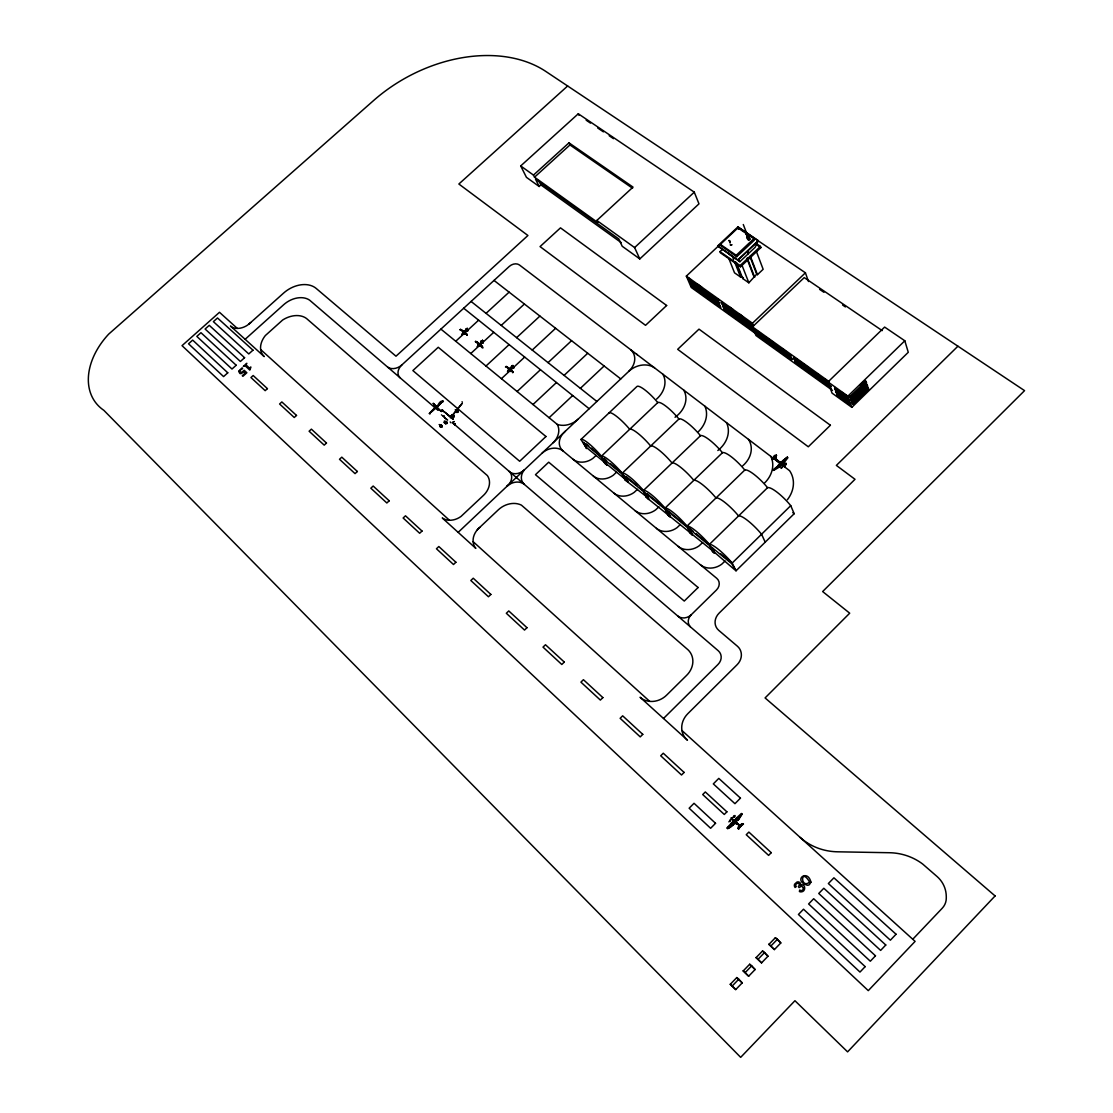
<?xml version="1.0" encoding="UTF-8"?>
<svg xmlns="http://www.w3.org/2000/svg" width="1113" height="1113" viewBox="0 0 1113 1113"><rect width="100%" height="100%" fill="white"/><g stroke="black" fill="none" stroke-linecap="round" stroke-linejoin="round"><path stroke-width="1.5" d="M462.799 334.317L464.775 332.787M479.995 344.891L478.173 346.449M450.195 421.952L451.015 422.829M510.519 369.933L508.669 371.519M467.029 329.504L467.279 328.265L467.363 328.989A1.878 1.196 -51.1 0 0 467.46 329.406C466.347 329.782 464.483 329.838 467.46 329.657C468.573 333.483 465.526 327.639 467.335 328.961M482.819 343.152L482.513 340.328L482.597 341.065A1.892 1.183 -51.1 0 0 482.694 341.482C481.359 344.835 484.517 341.037 481.776 342.526M785.806 464.803L785.834 463.884L785.792 464.803M512.843 367.026C514.804 369.78 511.785 364.577 513.163 366.052A1.92 1.169 -51.1 0 0 513.26 366.469C510.561 368.236 515.166 367.624 513.399 368.18M512.829 366.58L513.135 366.038M467.265 334.888C467.418 336.015 464.288 330.798 463.189 333.024C461.464 331.632 465.999 331.98 464.58 331.744M465.54 329.309C467.029 329.963 467.335 328.961 466.945 329.253M477.908 345.656C480.788 345.169 477.727 345.559 479.731 344.724C485.491 352.821 482.43 343.11 478.548 345.433C481.373 342.957 478.91 342.957 478.187 345.837M747.727 254.293L748.006 250.745M478.576 345.28C480.009 341.997 485.783 351.833 479.773 344.32M478.214 345.6L477.463 346.435M452.588 422.509L454.215 421.507L452.629 422.495M482.569 341.037L482.513 340.328L482.166 341.496M508.307 369.947C515.194 369.683 500.836 364.8 509.615 368.806L508.251 370.573L510.352 371.478M512.717 366.497L512.244 367.582M782.022 465.081L783.204 464.093M482.291 340.467L482.179 341.329C482.875 338.686 478.047 346.797 482.694 341.733M512.856 365.454L512.731 366.33L512.912 365.509M441.75 426.682C443.085 425.625 441.11 428.881 440.553 425.792C443.517 423.789 440.456 429.089 440.122 426.07C440.998 424.136 442.404 425.778 441.082 427.002C442.014 427.823 442.32 424.582 441.402 426.696M445.757 423.274C444.463 421.437 448.762 421.354 445.172 423.023A15.151 7.401 21.1 0 1 444.546 422.425A15.262 9.906 82.5 0 0 445.117 422.954L445.757 422.439M452.81 416.721C450.25 415.706 455.843 414.078 453.172 416.944M452.351 414.62A15.234 12.674 -30.7 0 1 453.617 415.608C451.864 413.257 455.467 418.752 453.673 416.025C453.255 418.112 453.965 416.624 453.77 415.093M456.594 412.227C457.318 409.96 458.959 411.88 456.97 412.547C454.299 409.862 459.099 410.196 457.833 411.309M452.379 416.345L452.17 416.401A15.137 7.248 20.6 0 1 451.335 415.608L451.043 415.775A15.192 12.493 -30 0 0 452.156 416.944C454.953 416.93 453.186 414.147 452.295 416.234C452.643 413.354 450.32 415.26 452.908 415.455M440.665 427.03L440.748 425.597M441.944 426.056L440.331 426.905M457.04 412.241C455.899 411.003 457.582 409.974 456.9 411.907M439.899 426.488L440.651 425.166L441.569 425.403M446.744 422.356L446.146 421.437L445.91 422.439M453.534 416.053L453.381 415.274L453.603 416.206M457.693 411.1L457.415 411.351M785.597 463.94C787.434 463.3 784.818 462.911 785.583 463.787M734.538 816.984L734.608 816.288L734.26 816.984M729.669 240.7L728.89 240.853L729.752 240.923M454.271 423.677L454.883 424.874L453.311 423.399L455.37 424.749L455.036 423.608M729.891 821.338L730.198 821.06M733.258 820.907L735.276 823.008L727.777 828.712L727.137 827.822L731.366 823.175L733.217 824.218L731.366 823.175M446.633 423.413L444.922 423.316L445.186 422.05L445.478 423.594L446.856 422.523L447.009 423.524L446.772 422.244L445.84 423.677L446.925 423.177M467.029 329.893L465.053 331.354L467.043 328.391M457.986 411.949L457.165 412.019L457.902 411.866M467.21 334.79L464.552 332.231L462.813 333.677L463.871 331.674L460.559 329.406L459.892 329.907L460.587 329.42L463.634 331.938L460.406 329.629L462.632 330.644M452.908 417.111C455.134 413.786 453.394 419.225 452.518 416.262M512.564 365.801L511.34 368.111M781.632 467.947C781.243 466.639 781.131 469.394 781.354 467.947M464.733 333.997L464.566 333.719M480.093 345.99L479.272 345.406L480.093 345.948M509.17 370.059C509.963 369.391 507.695 370.17 509.434 370.059M510.464 370.907C510.046 371.436 510.533 369.989 510.032 369.989M479.105 343.778C469.575 338.95 482.235 343.416 477.88 344.71C482.611 343.889 470.062 338.435 479.091 343.778L478.715 344.46M445.534 422.119L444.296 421.117L445.812 421.897M453.102 415.678L453.2 415.455A15.151 10.42 78.6 0 0 452.295 414.718A15.304 6.859 17.4 0 1 453.2 415.455L452.56 415.859M732.563 819.071L732.215 820.072M463.578 333.441C464.608 331.591 462.744 334.665 464.65 334.164M740.548 826.583L738.949 824.594L738.03 828.475L738.587 828.99L740.646 826.319L739.589 824.997L743.484 824.01L740.827 826.138L739.589 824.997M738.142 828.448L739.7 825.443M452.546 415.636L452.17 416.401A15.248 9.934 82.6 0 1 451.335 415.622L451.196 415.775M456.358 411.17L455.217 409.862L456.733 410.655M508.418 369.766L509.142 369.321L508.613 370.17M785.625 463.912L784.748 464.524L785.834 463.884M758.273 240.631L755.101 247.336L739.839 261.722L717.676 245.931L737.975 226.871L758.273 240.631L737.849 259.872L739.839 261.722M478.34 344.766L478.214 345.364M478.743 345.378L479.327 344.849L478.771 345.587M775.9 456.747L775.135 457.93L776.54 455.44M779.935 463.119L774.245 457.513L775.427 458.319L776.123 455.036C769.737 456.274 779.114 460.643 774.175 457.318L784.86 466.57L783.802 465.777M729.252 240.491L729.029 240.436M511.257 366.483C515.124 364.674 508.21 371.046 512.328 367.207C509.657 365.036 513.803 367.067 513.956 367.61M480.719 341.454C484.684 339.841 477.588 345.92 481.776 342.206C479.035 340.703 483.32 340.954 483.195 342.762M784.373 462.312L782.328 461.255L784.373 462.312L787.865 457.763L787.267 457.053L780.867 462.785C783.983 464.872 783.914 461.032 783.789 462.869M463.258 333.302L464.538 332.217L467.154 334.749L464.26 332.411L463.509 333.483M734.107 816.246C737.043 815.203 732.73 815.592 734.343 816.191M464.232 332.982L463.551 334.025L464.065 332.773M464.761 333.844L463.69 333.886M479.439 345.253L478.924 345.976L479.453 345.1M463.676 333.803L464.566 333.538M738.851 826.889L739.714 825.47M509.42 371.074L510.297 369.363L513.163 372.159L512.55 372.716L513.093 372.062L510.311 369.377L509.323 370.615M505.455 366.998L506.192 366.455L509.615 368.82M779.726 466.876C781.312 461.965 763.574 477.129 780.06 466.556M729.752 820.684L730.629 819.641L729.836 820.726M477.908 344.71L478.59 344.348M781.869 467.543L782.62 466.584L781.883 467.557M454.772 423.983L455.064 424.512M466.222 330.297L468.142 330.561L466.124 328.892M510.811 368.486L512.982 366.914M481.456 342.373L482.388 341.482M461.798 403.88L450.403 417.848L462.243 403.296M512.94 366.483L511.994 367.387M462.257 334.317L462.813 332.634L464.691 331.702M480.273 343.444L482.152 341.788M462.869 332.94C465.067 330.297 461.241 333.914 463.537 332.439M465.053 331.354L466.904 329.657M454.73 424.61L454.174 423.9L454.897 424.86M728.89 821.881L729.126 821.533M443.377 401.584A11.158 1.614 47.1 0 1 442.821 401.097L437.437 406.968L436.421 406.064M445.784 422.272L446.563 422.147L445.45 422.467M441.235 426.488L441.75 425.542L440.748 425.667M783.622 465.651L783.942 466.444M736.514 817.972C740.994 821.603 731.297 817.512 735.985 821.394L738.42 819.725L742.162 814.132L741.453 813.478L736.514 817.972L737.46 819.891M735.985 821.394L737.641 819.516M510.311 369.377C516.307 376.528 511.02 367.68 508.724 370.031M781.326 463.217L783.288 462.159M737.655 819.585L735.985 821.185L736.486 821.784M912.757 939.247L942.196 908.278A15.276 14.664 -12.3 0 0 946.287 898.052L946.273 896.396A28.799 27.644 -15.1 0 0 937.049 876.515L922.691 864.05A57.486 55.274 -21.7 0 0 889.468 852.725L837.644 851.807A59.699 55.316 -23.6 0 1 800.108 837.379M782.912 464.079L783.093 464.984L782.119 464.844M780.867 462.785L782.745 461.519L783.288 462.688M730.337 984.24L736.792 977.562L738.754 979.231L742.204 982.89L735.735 989.582L730.337 984.24L735.735 989.582M743.247 970.898L749.689 964.248L751.678 965.875L755.115 969.534L748.659 976.212L743.247 970.898L748.659 976.212M756.117 957.597L762.544 950.975L764.548 952.561L767.984 956.22L761.556 962.87L756.117 957.597L761.556 962.87M768.944 944.353L775.344 937.744L777.389 939.302L780.811 942.948L774.398 949.584L768.944 944.353L774.398 949.584M732.284 985.923L738.754 979.231M745.223 972.539L751.678 965.875M758.12 959.211L764.548 952.561M770.975 945.925L777.389 939.302M731.589 823.258L732.326 823.217M736.096 818.695L736.403 818.208M663.501 718.469L717.982 664.475A10.713 9.363 -29 0 0 718.302 650.799L453.589 423.677M677.706 615.962A9.878 8.487 -28.9 0 0 691.256 614.738L716.424 590.043A9.405 8.041 -27.1 0 0 716.702 578.287L563.039 450.96A15.832 12.702 -30.7 0 0 542.156 453.088M712.737 548.208L714.574 553.258L711.485 547.137L731.7 563.665L736.013 570.816L794.181 513.719L790.745 505.65A20.869 4.73 45.4 0 0 767.553 487.689A20.646 4.647 45.6 0 0 744.792 470.034A20.437 4.577 45.8 0 0 722.448 452.713A20.243 4.494 45.9 0 0 700.494 435.712A20.048 4.41 46.1 0 0 678.944 419.003A19.867 4.341 46.3 0 0 657.769 402.6A19.686 4.257 46.5 0 0 636.97 386.475L580.958 439.482L586.648 448.483L584.283 443.016M508.321 367.749L506.039 366.706M511.312 370.615L512.829 372.215L511.563 370.379M725.078 561.008L721.683 564.249A16.876 14.302 -26.4 0 1 700.425 564.792M790.745 505.65L732.173 563.053L736.013 570.816M957.917 346.213L836.364 465.401L855.007 479.3L719.165 613.082A13.732 11.909 -27 0 0 718.775 630.389L737.376 646.194A14.552 12.758 -28 0 1 737.056 664.767L687.778 713.725A20.131 17.905 -31.9 0 0 681.852 729.864L682.339 732.229A20.131 17.905 -31.9 0 0 687.444 740.173L640.086 697.253A19.394 16.918 -32.8 0 0 648.364 701.204L650.785 701.454A19.394 16.918 -32.8 0 0 666.812 694.957L686.679 675.313A20.312 17.683 -31.1 0 0 688.126 649.909L521.413 505.135A19.547 15.805 -33.3 0 0 498.415 509.74L477.268 529.718M734.719 569.759L715.047 552.799M480.997 345.294L482.207 347.075L480.983 345.28M714.574 553.258L712.153 551.269L709.538 544.688L696.14 533.739M851.835 407.344L908.264 352.306L904.813 340.773L884.626 327.083L828.002 381.94L832.065 393.139L851.835 407.344L847.897 396.158L828.002 381.94M465.498 333.413L467.154 334.749L465.457 333.371M837.199 395.671L837.713 395.171L849.984 403.977L849.469 404.478L837.199 395.671L836.628 394.058L848.899 402.864L849.469 404.478M846.729 396.701L834.569 388.006L835.153 389.62L847.299 398.315L847.243 396.186L841.845 392.333M847.897 396.158L904.813 340.773M860.335 385.307L863.966 381.759M850.708 398.064L850.137 396.451L865.914 381.091L866.457 382.733L850.708 398.064L849.984 397.55L865.733 382.218L865.177 380.59M847.8 399.762L848.329 399.261L848.356 401.334L836.155 392.583L835.585 391.011L847.8 399.762L848.356 401.334M702.581 542.588L699.187 545.787A16.765 14.079 -27 0 1 678.179 546.372M850.499 398.997L860.168 389.578M848.899 402.864L849.414 402.363L849.984 403.977M851.765 401.083L867.472 385.78L866.944 384.194L851.222 399.511L851.765 401.083L851.042 400.569L866.749 385.265L867.472 385.78M851.584 402.099L857.622 396.228M863.646 390.343L867.277 386.809L868.001 387.324L868.543 388.952L852.864 404.228L852.141 403.713L867.82 388.437L867.277 386.809M868.001 387.324L852.308 402.628L852.864 404.228M767.553 487.689L709.371 544.41L713.308 552.215M680.419 524.446L677.094 527.618A16.458 13.69 -27.6 0 1 656.433 528.341M744.792 470.034L686.971 526.115L691.493 533.503M692.147 534.88L689.448 528.272L692.147 534.88L689.837 532.988L687.124 526.379L668.704 511.312M835.153 389.62L835.098 387.505M836.155 392.583L836.1 390.51M475.821 341.524C480.913 344.307 473.846 341.468 475.682 341.468M668.037 511.479L670.165 516.877L667.383 510.241M670.165 516.877L668.134 515.222L666.005 509.81M831.272 388.312L795.503 362.685L795.503 360.668M658.91 506.832L655.557 509.949A16.486 13.606 -28.1 0 1 635.05 510.63M722.448 452.713L664.99 508.154L669.136 516.042M637.499 489.303L634.173 492.391A16.292 13.314 -28.6 0 1 613.959 493.156M700.494 435.712L643.411 490.513L647.655 498.443L711.374 549.78M646.639 493.991L648.837 499.403L646.319 497.344L643.453 490.68L640.796 488.51M790.411 356.8L790.369 354.671L790.411 356.8L755.894 332.091L754.614 329.434L723.255 307.049L722.643 305.574L829.394 381.815M646.319 497.344L643.453 490.68M791.593 359.875L791.58 357.857L791.593 359.875L757.118 335.18L757.077 333.163L757.118 335.18M831.3 386.294L794.334 359.596L794.292 357.468L797.047 359.443M733.133 824.26L731.992 822.535L733.759 821.269M508.724 370.406L509.378 369.794L507.959 371.505M625.589 476.767L628.289 481.762L625.172 480.037L646.778 496.899M627.009 480.719L622.223 473.206A20.006 3.631 46.3 0 0 601.41 456.191A19.825 3.562 46.5 0 0 580.958 439.482M436.88 408.415L434.46 406.12C437.103 411.657 438.466 398.857 443.308 401.487M607.086 465.206L604.081 458.5L607.086 465.206L604.749 463.3L601.284 457.026L583.129 442.195L586.648 448.483M753.042 328.349L752.458 326.888L804.24 277.596L882.206 330.631M616.546 472.149L613.277 475.223A16.041 13.008 -29 0 1 593.354 476.072M678.944 419.003L622.223 473.206A20.187 3.687 46.2 0 1 643.411 490.513A20.382 3.756 46.1 0 1 664.99 508.154A20.591 3.826 45.9 0 1 686.971 526.115A20.799 3.896 45.7 0 1 709.371 544.41A21.022 3.965 45.6 0 1 732.173 563.053L720.807 553.898M596.123 455.426L592.839 458.445A16.027 12.883 -29.3 0 1 573.084 459.279M657.769 402.6L601.41 456.191L605.82 464.177M601.284 457.026L591.365 448.108M751.192 323.688L721.307 302.36L721.947 303.905L751.818 325.233L751.929 322.993M753.529 325.914L752.458 323.243L805.422 272.81L738.336 227.33M721.947 303.905L722.671 303.223L722.031 301.679M736.43 262.515L742.733 278.542L748.854 282.813L756.701 274.16L749.912 256.463M723.255 307.049L723.367 304.892M756.701 274.16L757.452 274.674L763.142 269.29L756.437 251.538M723.937 308.704L724.66 308.023L725.259 309.456L755.184 330.867L754.461 331.563L724.535 310.151L723.937 308.704L753.891 330.13M724.535 310.151L725.259 309.456M760.429 246.39L760.875 247.601L740.562 266.786L740.089 265.59L760.429 246.39L756.381 243.65M458.153 532.362L628.748 371.38A19.283 15.29 -26.4 0 1 654.555 367.86M728.792 258.383L734.524 272.824L740.576 277.04L741.244 276.4L735.554 261.958M718.302 299.021L717.579 299.703L718.219 301.247L689.1 280.448L688.432 278.904L718.956 300.566M742.733 278.542L743.414 277.902L741.244 276.4M718.928 302.917L689.935 282.201L690.561 283.676L719.527 304.392L719.652 302.235M690.561 283.676L690.644 281.533M549.099 417.723L572.694 395.532M580.36 388.34L604.122 365.996M747.853 237.528L746.545 234.092L747.254 233.424L748.562 236.846L747.853 237.528L745.849 233.619L746.559 232.951M691.869 286.764L691.256 285.331L720.222 306.047L720.821 307.494L691.869 286.764L692.592 286.097L720.167 305.825M746.656 237.18L747.88 236.026L749.077 236.832L749.939 239.114L748.715 240.269L746.656 237.18L748.715 240.269M747.157 237.055L747.866 236.373L743.289 224.52M747.853 238.001L749.077 236.832M747.519 239.448L748.743 238.293L749.939 239.114M736.736 256.713L736.194 255.294L753.835 238.683L737.933 227.901L720.361 244.387L720.932 245.792L736.736 256.713L754.364 240.102L753.835 238.683M757.897 241.41L738.086 260.094L717.676 245.931M756.979 334.554L691.243 287.474L686.345 276.107L719.318 245.166M689.1 280.448L689.81 279.78L689.142 278.222M740.562 266.786L720.459 252.846L719.972 251.635L722.504 249.27M478.896 345.906L479.62 345.433M511.869 365.94L513.246 366.734M532.988 404.52L556.458 382.538M564.082 375.387L587.72 353.252M539.151 186.483L535.506 179.165L618.828 238.961L622.209 246.265L639.794 258.926L698.978 203.846L694.275 192.159L578.287 113.776L520.703 165.934L526.435 177.329L539.151 186.483L540.89 184.897L538.706 180.501M517.1 391.512L540.459 369.711M548.041 362.629L571.553 340.689M481.178 341.148L482.11 341.844M639.794 258.926L634.619 247.573L694.275 192.159M501.434 378.684L524.668 357.078M532.223 350.052L555.624 328.293M485.991 366.024L509.1 344.613M516.613 337.656L539.902 316.078M470.757 353.544L493.755 332.314M501.226 325.413L524.39 304.03M455.732 341.246L478.618 320.196M486.047 313.351L509.1 292.149M596.818 220.471L633.033 187.109L568.98 142.84L533.475 175.089L534.518 177.176L597.792 222.558L596.818 220.471L634.619 247.573M387.7 367.151A11.13 8.361 -32.8 0 0 401.89 364.897L509.323 266.397A7.554 5.648 -28.6 0 1 519.409 264.964L789.59 470.688A30.997 25.863 -23.1 0 1 787.392 499.723M565.446 431.107L562.468 434.153A15.846 12.674 -29.5 0 0 563.039 450.96M781.507 465.164L780.143 464.135L778.251 465.22L779.782 463.843C782.564 464.622 780.603 467.182 778.724 465.61L780.283 464.232M250.731 322.506L247.517 325.149A15.137 10.81 -35 0 1 238.182 328.405L236.373 328.391A15.137 10.81 -35 0 1 230.461 326.012L264.212 356.605A21.133 15.359 -34.8 0 1 260.845 350.651L260.581 348.856A21.133 15.359 -34.8 0 1 265.325 335.57L282.674 319.988A22.135 16.083 -34.5 0 1 306.506 318.499L487.369 475.571A18.114 14.386 -33.5 0 1 482.805 496.008L460.991 516.46A16.305 12.966 -34.5 0 1 451.21 520.202L449.221 520.244A16.305 12.966 -34.5 0 1 442.264 517.962L475.849 548.403A17.252 13.954 -34.3 0 1 473.317 543.074L473.081 541.071A17.252 13.954 -34.3 0 1 479.675 527.437M534.518 177.176L569.967 144.954L568.98 142.84M567.644 85.993L458.862 184.021L527.924 235.497L395.991 356.216L316.189 288.434A25.321 18.281 -33.8 0 0 283.606 293.081L249.075 323.994M436.574 408.179L435.253 407.163L429.368 413.535A11.186 1.516 47.1 0 0 429.938 414.036M245.124 339.298L283.745 304.656A20.827 15.067 -34 0 1 309.623 300.162L437.757 410.099M782.606 460.977L787.406 457.387L782.606 460.977L784.345 459.502M465.902 330.7L466.611 330.116L464.775 331.451L466.556 330.13L465.415 331.02M464.163 332.634L464.038 332.731M481.136 342.79L481.846 342.192L480.649 343.11M506.248 366.497L509.323 369.015M774.105 457.457L771.726 459.307L775.246 458.319L774.105 457.457L775.246 458.319M442.793 401.07L437.284 406.732L436.421 406.064M511.173 368.125L512.397 367.207L511.618 367.707M733.954 816.497L732.994 817.345L734.149 816.483M739.895 825.276L742.914 823.62M774.69 457.874L771.726 459.307L774.718 457.944L779.295 462.591L775.483 459.238L778.863 461.589M773.674 458.904L774.968 458.097L772.255 459.627M739.881 825.248L741.314 824.357M466.472 330.491L467.46 329.685M731.951 818.806C730.573 815.759 733.815 821.283 732.298 819.655M479.884 346.282L478.938 346.032M730.198 242.843C730.671 240.185 729.015 244.331 730.295 241.897M452.963 415.372L453.909 415.539M456.817 412.13L455.787 411.727L456.497 411.017M453.255 416.86L452.546 416.805M446.146 421.994A15.151 10.309 79 0 0 445.84 421.744A15.332 6.915 17.3 0 1 446.146 421.994L446.257 421.883M784.846 466.695L783.329 465.93M443.141 411.017L444.866 412.408M444.143 411.685L443.127 411.17M454.619 424.456L453.311 423.399M445.757 423.608L445.27 423.427A15.206 12.646 -29.9 0 1 444.017 422.37L443.823 422.314M734.58 819.989L736.194 821.324M442.765 415.859C442.139 415.58 442.737 415.845 442.737 415.942M444.797 417.612L445.214 418.196L444.435 417.417M446.16 418.78L446.577 419.364L445.506 418.446M446.842 419.351L446.995 419.698M433.263 403.351L441.458 411.601M448.386 415.205L451.141 417.556L445.005 412.297L448.942 415.664M452.727 418.891L452.24 418.488M442.557 410.238L441.875 409.723L443.071 410.683L442.431 410.168M780.422 461.965L781.896 463.105M739.505 825.248L740.799 826.333L732.618 819.085M477.352 346.741L477.268 346.505M507.765 371.839L507.486 371.38M779.712 466.834L778.724 465.61L780.296 466.277M781.326 462.994L782.62 464.079M510.491 472.51L510.909 472.747A11.088 8.834 -31.7 0 0 524.195 470.034A13.3 10.671 -31.5 0 0 524.39 484.433A13.133 10.56 -32.5 0 0 506.846 486.409L509.156 484.085A11.923 9.516 -32.6 0 0 508.989 471.216M783.608 462.271L784.484 462.841M733.453 821.227L735.276 823.008M776.401 459.933L774.857 457.93M784.178 466.041L784.804 466.444L783.608 465.624M776.93 460.17L776.206 459.655M783.385 462.702L784.15 463.175M586.175 120.19L590.488 123.112M597.681 127.967L603.427 131.863M609.187 135.744L613.5 138.666M745.849 233.619L746.545 234.092M756.868 244.874L760.875 247.601M819.641 289.38L823.94 292.302M842.541 304.976L845.393 306.924M775.58 458.5L774.245 457.499M720.361 244.387L736.194 255.294M569.967 144.954L632.546 188.25M719.972 251.635L740.089 265.59M780.672 462.159L780.283 461.881M735.874 818.611L737.488 819.752M865.733 382.218L866.457 382.733M867.82 388.437L868.543 388.952M733.119 824.232L733.258 824.942L732.716 824.413C718.428 832.246 737.043 826.75 731.992 822.535M732.827 824.343L733.578 824.622L732.938 824.288L734.83 822.563L732.966 824.427M686.345 276.107L752.458 323.243M697.475 284.163L701.649 287.14M728.834 306.52L732.91 309.428M739.7 314.269L742.413 316.217M849.414 395.936L850.137 396.451M757.188 330.951L761.334 333.914M765.48 336.877L773.772 342.804M780.686 347.743L786.209 351.708M799.802 361.405L808.052 367.318M816.316 373.217L820.448 376.18M824.58 379.13L828.712 382.079M755.254 330.491L790.967 356.257M829.296 383.665L793.736 358.01L794.334 359.596M835.668 389.119L847.814 397.8L847.243 396.186M837.463 391.484L846.965 398.287M756.52 333.691L792.15 359.346M830.743 386.837L794.946 361.196L795.503 362.685M836.67 392.082L848.871 400.833M520.703 165.934L533.475 175.089M832.496 390.385L755.964 335.514L752.513 326.874M838.506 394.531L848.05 401.376M540.89 184.897L621.179 242.592M784.234 466.166L782.55 465.109M636.427 354.073L637.29 354.713M435.614 406.829L437.006 407.901M461.728 334.276L461.812 334.498M494.019 280.42L620.762 378.921M792.859 512.69L794.181 513.719M462.02 401.793L462.354 402.057M738.322 824.691L733.62 820.351M728.264 253.305L732.257 256.477M471.091 301.456L596.874 401.459M774.272 457.29L775.413 458.153M463.69 308.231L589.167 408.735M586.175 443.878L588.777 445.993M604.081 458.5L606.668 460.629M610.564 463.801L622.237 473.345L624.963 478.34M626.229 476.601L636.831 485.268M647.265 493.796L664.058 507.514M689.448 528.272L693.469 531.555M603.622 458.946L621.777 473.79L625.172 480.037M642.98 491.125L624.449 475.961L627.829 482.207M666.91 510.686L686.651 526.839M688.975 528.731L709.064 545.147M587.108 448.052L624.337 478.534M440.915 329.114L557.251 424.387A18.392 14.552 -29.2 0 0 578.092 419.184M739.408 825.484L736.583 822.73L739.644 825.693L738.865 824.997M440.929 411.156L434.46 406.12L436.129 407.135L435.656 406.426M441.694 414.954L441.444 414.885M444.532 417.612L444.393 417.333M436.115 407.928L435.253 407.163M237.292 328.391L219.484 312.294L182.031 345.656L868.279 990.64L915.109 941.375L681.991 730.559M260.679 349.552L449.429 520.23M473.164 541.697L649.686 701.343M438.355 409.807L437.882 409.473M736.583 822.73L739.589 825.582M775.344 937.744L780.811 942.948M762.544 950.975L767.984 956.22M731.366 817.944L732.159 818.709M730.977 818.166L731.839 819.043M749.689 964.248L755.115 969.534M736.792 977.562L742.204 982.89M435.197 406.231L435.934 407.316L433.207 403.407M435.086 406.078L434.028 404.409M434.237 404.228L435.378 405.939M648.837 499.403L645.512 493.198L664.878 509.031L668.134 515.222M765.201 542.156L761.57 534.254A20.938 4.355 45.5 0 0 738.573 515.945A20.73 4.271 45.7 0 0 715.993 497.97A20.521 4.202 45.8 0 0 693.816 480.343A20.312 4.132 46 0 0 672.057 463.022A20.117 4.062 46.2 0 0 650.688 446.007A19.937 3.993 46.3 0 0 629.694 429.298A19.756 3.923 46.5 0 0 609.061 412.895M444.157 415.775L444.421 416.568M578.287 113.776L578.997 115.335M732.34 256.199L733.606 259.399M734.872 262.612L740.576 277.04M741.968 265.186L748.854 282.813M747.254 258.007L754.697 277.29M747.129 259.092L753.946 276.775M750.663 256.978L757.452 274.674M737.933 227.901L738.476 229.32M805.422 272.81L808.483 281.533M737.975 226.871L738.239 228.082M690.366 626.828A9.975 8.598 -28.6 0 1 691.256 614.738M400.277 377.933A11.172 8.445 -32.7 0 1 401.89 364.897M630.834 349.802A19.13 15.012 -26.9 0 1 628.748 371.38M557.251 424.387A18.337 14.539 -30.4 0 1 553.119 442.737M662.819 374.163A24.556 19.505 -26.5 0 1 656.587 399.094M748.465 439.371A24.556 20.173 -24.2 0 1 742.774 465.763M770.85 456.413A28.215 23.359 -23.6 0 1 764.728 482.875M726.483 422.634A27.102 22.051 -24.9 0 1 717.843 450.501M704.877 406.189A27.477 22.177 -25.5 0 1 698.463 431.594M683.674 390.037A24.709 19.784 -26 0 1 675.034 417.278M433.931 404.242A5.468 3.409 -49.3 0 1 433.778 403.852L433.847 403.796A5.468 3.422 -49.1 0 1 434.126 404.075M445.631 421.396A15.248 12.563 -31.4 0 1 446.563 422.147M238.697 371.311L239.796 373.398A2.407 1.739 -36 0 0 241.312 373.537L243.914 371.742L245.305 373.022L242.3 375.721L242.912 376.291L246.849 372.744L244.164 370.267L241.799 372.396L239.907 371.631C238.766 369.363 244.15 369.196 242.119 367.846L238.697 371.311M803.544 888.216L802.849 889.871A2.045 1.934 -33.7 0 1 800.65 890.456L799.704 890.024L799.412 891.513A3.409 3.214 -33.7 0 0 801.277 891.861C806.355 891.763 805.534 882.609 800.372 885.238L800.553 884.459A2.435 2.296 -33.7 0 0 799.844 882.595L799.245 882.178A2.922 2.755 -33.7 0 0 796.908 882.108L794.682 884.112A3.186 3.005 -33.8 0 0 794.501 886.365L795.085 887.492L796.24 886.63C794.306 884.835 797.548 881.733 799.106 883.945A1.53 1.447 -33.7 0 1 799.329 885.072L798.355 886.685L799.106 887.604L801.694 886.045L803.544 888.216M735.415 822.785L736.444 824.01L735.415 822.785M809.666 882.122C800.191 889.704 800.344 866.22 809.666 882.122M730.365 244.86L731.77 244.818L730.365 244.86M810.932 882.192L809.36 884.654A3.047 2.88 -32.4 0 1 807.301 885.238C792.275 880.508 807.648 868.112 810.932 882.192M250.383 368.542L249.827 370.1L245.124 365.774L243.316 366.414L246.808 363.283L246.043 364.939L249.549 368.153L250.842 366.984L250.383 368.542M439.357 424.596L440.748 425.333L439.357 424.596M739.978 825.707L738.587 828.99L740.02 825.763M776.415 455.37L774.885 457.777L776.415 455.37M741.703 814.034L738.42 819.725L737.863 819.196L741.689 813.993M429.465 413.396C437.52 407.553 437.993 404.492 429.521 413.326M778.39 465.763L774.398 469.547L778.39 465.763M995.092 895.937L847.591 1051.868L794.946 1000.712L740.674 1057.35L103.815 410.294A67.976 47.929 -37.3 0 1 108.698 334.109L373.606 100.518A133.087 94.577 -28.7 0 1 545.857 71.469L1024.558 390.635L822.646 591.56L849.706 613.193L765.076 697.934L995.092 895.937M865.163 966.64L859.987 972.066L798.438 914.469L803.516 909.21L865.163 966.64M875.486 955.817L870.324 961.215L808.608 903.965L813.686 898.72L875.486 955.817M885.781 945.007L880.633 950.405L818.751 893.475L823.815 888.257L885.781 945.007M896.048 934.238L890.372 940.193L828.364 883.541L833.915 877.809L896.048 934.238M771.239 852.683L768.61 855.382L746.253 834.736L748.868 832.079L771.239 852.683M715.548 823.3L710.623 828.281L689.142 808.219L694.025 803.294L715.548 823.3M726.9 811.836L724.285 814.466L702.72 794.557L705.308 791.955L726.9 811.836M740.465 798.118L734.956 803.683L713.322 783.9L718.789 778.39L740.465 798.118M684.105 772.422L681.532 774.996L660.705 755.769L663.265 753.223L684.105 772.422M642.785 734.371L640.239 736.889L620.136 718.316L622.654 715.826L642.785 734.371M698.101 587.511L684.258 601.062L535.478 474.695L548.709 462.187L698.101 587.511M602.87 697.601L600.366 700.077L580.916 682.13L583.421 679.695L602.87 697.601M564.291 662.068L561.801 664.489L543.005 647.126L545.481 644.747L564.291 662.068M830.395 425.249L808.288 446.786L677.678 349.315L698.992 329.142L830.395 425.249M526.978 627.704L524.515 630.069L506.332 613.277L508.766 610.94L526.978 627.704M490.861 594.439L488.44 596.763L470.827 580.499L473.234 578.217L490.861 594.439M455.899 562.246L453.506 564.514L436.449 548.765L438.828 546.525L455.899 562.246M545.954 436.519L519.674 461.269L412.881 370.573L438.244 347.27L545.954 436.519M422.022 531.04L419.657 533.266L403.129 518.004L405.48 515.806L422.022 531.04M666.645 305.491L645.54 325.33L540.055 246.599L560.493 227.859L666.645 305.491M389.202 500.808L386.851 502.993L370.838 488.204L373.161 486.033L389.202 500.808M357.37 471.495L355.047 473.623L339.507 459.279L341.802 457.165L357.37 471.495M326.485 443.044L324.203 445.144L309.108 431.218L311.39 429.145L326.485 443.044M296.517 415.441L294.249 417.5L279.6 403.991L281.853 401.946L296.517 415.441M267.412 388.632L265.172 390.663L250.94 377.53L253.166 375.526L267.412 388.632M227.775 372.799L223.574 376.597L188.528 343.792L192.674 340.091L227.775 372.799M236.193 365.245L231.991 369.029L196.82 336.404L200.966 332.704L236.193 365.245M244.582 357.704L240.394 361.475L205.098 329.017L209.244 325.33L244.582 357.704M252.957 350.178L248.769 353.934L213.376 321.643L217.494 317.97L252.957 350.178M729.53 820.865L729.585 820.824M743.053 823.759L740.201 825.568L743.039 823.731M447.551 419.949L447.635 420.018M452.045 418.293L453.061 419.211L452.045 418.293M443.725 416.61L443.725 416.749"/></g></svg>
